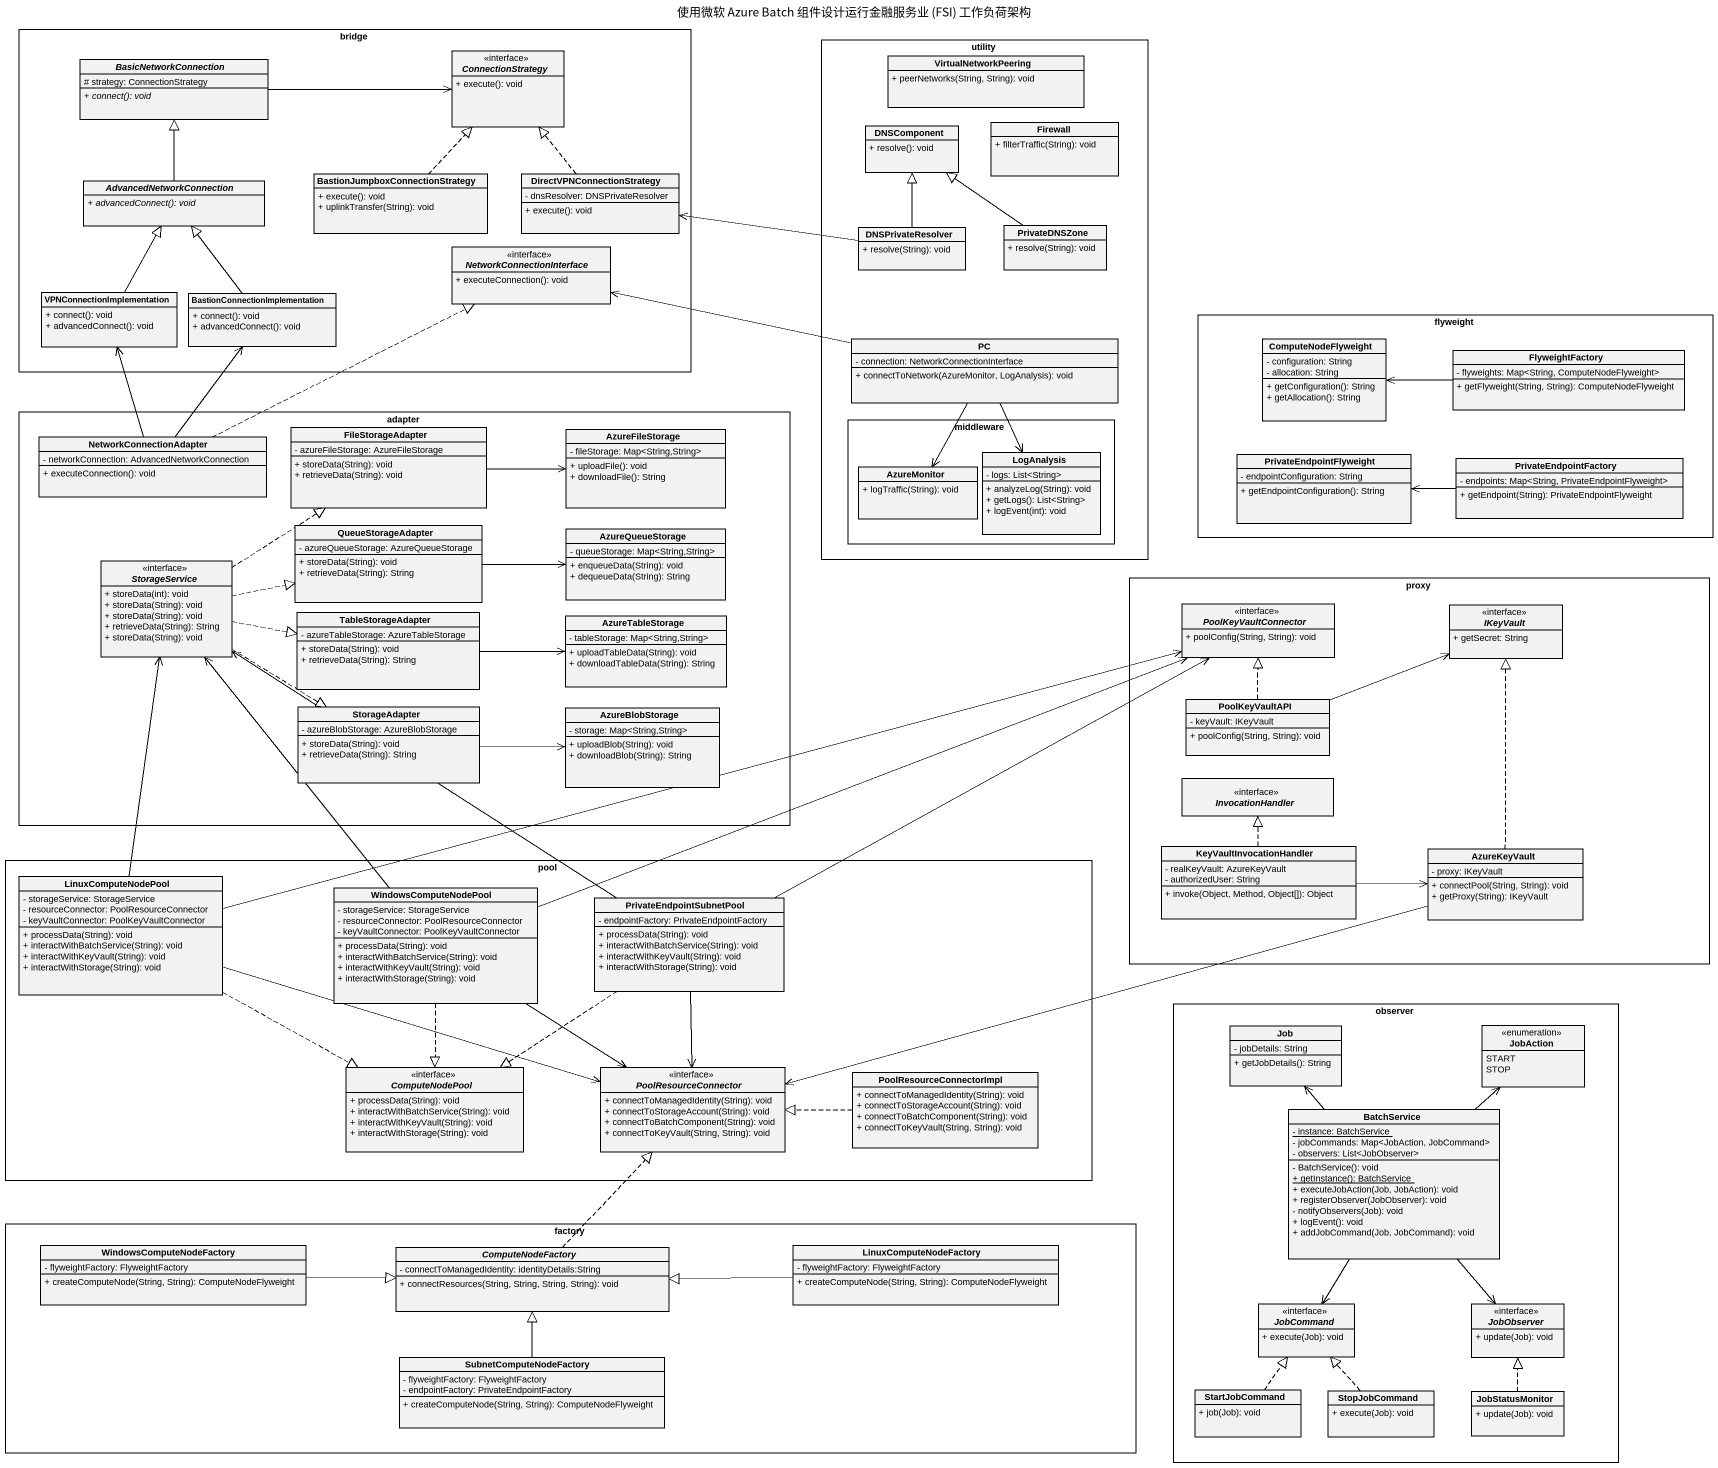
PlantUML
@startuml
title 使用微软 Azure Batch 组件设计运行金融服务业 (FSI) 工作负荷架构
hide circle
hide empty members
skinparam classAttributeIconSize 0
rectangle bridge {
  abstract class BasicNetworkConnection {
    # strategy: ConnectionStrategy
    {abstract} + connect(): void
  }
  interface ConnectionStrategy {
    + execute(): void
  }
  abstract class AdvancedNetworkConnection {
    {abstract} + advancedConnect(): void
  }
  class "BastionJumpboxConnectionStrategy" as BastionJumpboxConnectionStra {
    + execute(): void
    + uplinkTransfer(String): void
  }
  class DirectVPNConnectionStrategy {
    - dnsResolver: DNSPrivateResolver
    + execute(): void
  }
  interface NetworkConnectionInterface {
    + executeConnection(): void
  }
  class VPNConnectionImplementation {
    + connect(): void
    + advancedConnect(): void
  }
  class "BastionConnectionImplementation" as BastionConnectionImplementat {
    + connect(): void
    + advancedConnect(): void
  }
}
rectangle utility {
  class VirtualNetworkPeering {
    + peerNetworks(String, String): void
  }
  class Firewall {
    + filterTraffic(String): void
  }
  class DNSComponent {
    + resolve(): void
  }
  class DNSPrivateResolver {
    + resolve(String): void
  }
  class PrivateDNSZone {
    + resolve(String): void
  }
  class PC {
    - connection: NetworkConnectionInterface
    + connectToNetwork(AzureMonitor, LogAnalysis): void
  }
  rectangle middleware {
    class AzureMonitor {
      + logTraffic(String): void
    }
    class LogAnalysis {
      - logs: List<String>
      + analyzeLog(String): void
      + getLogs(): List<String>
      + logEvent(int): void
    }
  }
}
rectangle flyweight {
  class ComputeNodeFlyweight {
    - configuration: String
    - allocation: String
    + getConfiguration(): String
    + getAllocation(): String
  }
  class FlyweightFactory {
    - flyweights: Map<String, ComputeNodeFlyweight>
    + getFlyweight(String, String): ComputeNodeFlyweight
  }
  class PrivateEndpointFlyweight {
    - endpointConfiguration: String
    + getEndpointConfiguration(): String
  }
  class PrivateEndpointFactory {
    - endpoints: Map<String, PrivateEndpointFlyweight>
    + getEndpoint(String): PrivateEndpointFlyweight
  }
}
rectangle adapter {
  class FileStorageAdapter {
    - azureFileStorage: AzureFileStorage
    + storeData(String): void
    + retrieveData(String): void
  }
  class AzureFileStorage {
    - fileStorage: Map<String,String>
    + uploadFile(): void
    + downloadFile(): String
  }
  class NetworkConnectionAdapter {
    - networkConnection: AdvancedNetworkConnection
    + executeConnection(): void
  }
  class QueueStorageAdapter {
    - azureQueueStorage: AzureQueueStorage
    + storeData(String): void
    + retrieveData(String): String
  }
  class AzureQueueStorage {
    - queueStorage: Map<String,String>
    + enqueueData(String): void
    + dequeueData(String): String
  }
  interface StorageService {
    + storeData(int): void
    + storeData(String): void
    + storeData(String): void
    + retrieveData(String): String
    + storeData(String): void
  }
  class TableStorageAdapter {
    - azureTableStorage: AzureTableStorage
    + storeData(String): void
    + retrieveData(String): String
  }
  class AzureTableStorage {
    - tableStorage: Map<String,String>
    + uploadTableData(String): void
    + downloadTableData(String): String
  }
  class StorageAdapter {
    - azureBlobStorage: AzureBlobStorage
    + storeData(String): void
    + retrieveData(String): String
  }
  class AzureBlobStorage {
    - storage: Map<String,String>
    + uploadBlob(String): void
    + downloadBlob(String): String
  }
}
rectangle proxy {
  interface PoolKeyVaultConnector {
    + poolConfig(String, String): void
  }
  interface IKeyVault {
    + getSecret: String
  }
  class PoolKeyVaultAPI {
    - keyVault: IKeyVault
    + poolConfig(String, String): void
  }
  interface InvocationHandler
  class KeyVaultInvocationHandler {
    - realKeyVault: AzureKeyVault
    - authorizedUser: String
    + invoke(Object, Method, Object[]): Object
  }
  class AzureKeyVault {
    - proxy: IKeyVault
    + connectPool(String, String): void
    + getProxy(String): IKeyVault
  }
}
rectangle pool {
  class LinuxComputeNodePool {
    - storageService: StorageService
    - resourceConnector: PoolResourceConnector
    - keyVaultConnector: PoolKeyVaultConnector
    + processData(String): void
    + interactWithBatchService(String): void
    + interactWithKeyVault(String): void
    + interactWithStorage(String): void
  }
  class WindowsComputeNodePool {
    - storageService: StorageService
    - resourceConnector: PoolResourceConnector
    - keyVaultConnector: PoolKeyVaultConnector
    + processData(String): void
    + interactWithBatchService(String): void
    + interactWithKeyVault(String): void
    + interactWithStorage(String): void
  }
  class PrivateEndpointSubnetPool {
    - endpointFactory: PrivateEndpointFactory
    + processData(String): void
    + interactWithBatchService(String): void
    + interactWithKeyVault(String): void
    + interactWithStorage(String): void
  }
  interface ComputeNodePool {
    + processData(String): void
    + interactWithBatchService(String): void
    + interactWithKeyVault(String): void
    + interactWithStorage(String): void
  }
  interface PoolResourceConnector {
    + connectToManagedIdentity(String): void
    + connectToStorageAccount(String): void
    + connectToBatchComponent(String): void
    + connectToKeyVault(String, String): void
  }
  class PoolResourceConnectorImpl {
    + connectToManagedIdentity(String): void
    + connectToStorageAccount(String): void
    + connectToBatchComponent(String): void
    + connectToKeyVault(String, String): void
  }
}
rectangle observer {
  class Job {
    - jobDetails: String
    + getJobDetails(): String
  }
  enum JobAction {
    START
    STOP
  }
  class BatchService {
    {static} - instance: BatchService
    - jobCommands: Map<JobAction, JobCommand>
    - observers: List<JobObserver>
    - BatchService(): void
    {static} + getInstance(): BatchService
    + executeJobAction(Job, JobAction): void
    + registerObserver(JobObserver): void
    - notifyObservers(Job): void
    + logEvent(): void
    + addJobCommand(Job, JobCommand): void
  }
  interface JobCommand {
    + execute(Job): void
  }
  interface JobObserver {
    + update(Job): void
  }
  class StartJobCommand {
    + job(Job): void
  }
  class StopJobCommand {
    + execute(Job): void
  }
  class JobStatusMonitor {
    + update(Job): void
  }
}
rectangle factory {
  class WindowsComputeNodeFactory {
    - flyweightFactory: FlyweightFactory
    + createComputeNode(String, String): ComputeNodeFlyweight
  }
  abstract class ComputeNodeFactory {
    - connectToManagedIdentity: identityDetails:String
    + connectResources(String, String, String, String): void
  }
  class LinuxComputeNodeFactory {
    - flyweightFactory: FlyweightFactory
    + createComputeNode(String, String): ComputeNodeFlyweight
  }
  class SubnetComputeNodeFactory {
    - flyweightFactory: FlyweightFactory
    - endpointFactory: PrivateEndpointFactory
    + createComputeNode(String, String): ComputeNodeFlyweight
  }
}
BasicNetworkConnection -right-> ConnectionStrategy
AdvancedNetworkConnection -up-|> BasicNetworkConnection
BastionJumpboxConnectionStra .up.|> ConnectionStrategy
DirectVPNConnectionStrategy .up.|> ConnectionStrategy
DNSPrivateResolver -up-|> DNSComponent
DNSPrivateResolver -left-> DirectVPNConnectionStrategy
PrivateDNSZone -up-|> DNSComponent
VPNConnectionImplementation -up-|> AdvancedNetworkConnection
BastionConnectionImplementat -up-|> AdvancedNetworkConnection
PC -left-> NetworkConnectionInterface
PC --> AzureMonitor
PC --> LogAnalysis
FlyweightFactory -left-> ComputeNodeFlyweight
FileStorageAdapter -right-> AzureFileStorage
NetworkConnectionAdapter .right.|> NetworkConnectionInterface
NetworkConnectionAdapter -up-> VPNConnectionImplementation
NetworkConnectionAdapter -up-> BastionConnectionImplementat
PrivateEndpointFactory -left-> PrivateEndpointFlyweight
QueueStorageAdapter -right-> AzureQueueStorage
StorageService .up.|> FileStorageAdapter
StorageService .right.|> QueueStorageAdapter
StorageService .right.|> TableStorageAdapter
StorageService ..|> StorageAdapter
TableStorageAdapter -right-> AzureTableStorage
PoolKeyVaultAPI .up.|> PoolKeyVaultConnector
PoolKeyVaultAPI -right-> IKeyVault
StorageAdapter -right-> AzureBlobStorage
KeyVaultInvocationHandler .up.|> InvocationHandler
KeyVaultInvocationHandler -right-> AzureKeyVault
AzureKeyVault .up.|> IKeyVault
AzureKeyVault -left-> PoolResourceConnector
LinuxComputeNodePool -up-> StorageService
LinuxComputeNodePool -right-> PoolKeyVaultConnector
LinuxComputeNodePool .right.|> ComputeNodePool
LinuxComputeNodePool -right-> PoolResourceConnector
WindowsComputeNodePool -up-> StorageService
WindowsComputeNodePool -right-> PoolKeyVaultConnector
WindowsComputeNodePool ..|> ComputeNodePool
WindowsComputeNodePool --> PoolResourceConnector
PrivateEndpointSubnetPool -up-> StorageService
PrivateEndpointSubnetPool -right-> PoolKeyVaultConnector
PrivateEndpointSubnetPool ..|> ComputeNodePool
PrivateEndpointSubnetPool --> PoolResourceConnector
PoolResourceConnectorImpl .left.|> PoolResourceConnector
BatchService -up-> Job
BatchService -up-> JobAction
BatchService --> JobCommand
BatchService --> JobObserver
WindowsComputeNodeFactory -right-|> ComputeNodeFactory
ComputeNodeFactory .up.|> PoolResourceConnector
LinuxComputeNodeFactory -left-|> ComputeNodeFactory
SubnetComputeNodeFactory -up-|> ComputeNodeFactory
StartJobCommand .up.|> JobCommand
StopJobCommand .up.|> JobCommand
JobStatusMonitor .up.|> JobObserver
@enduml
